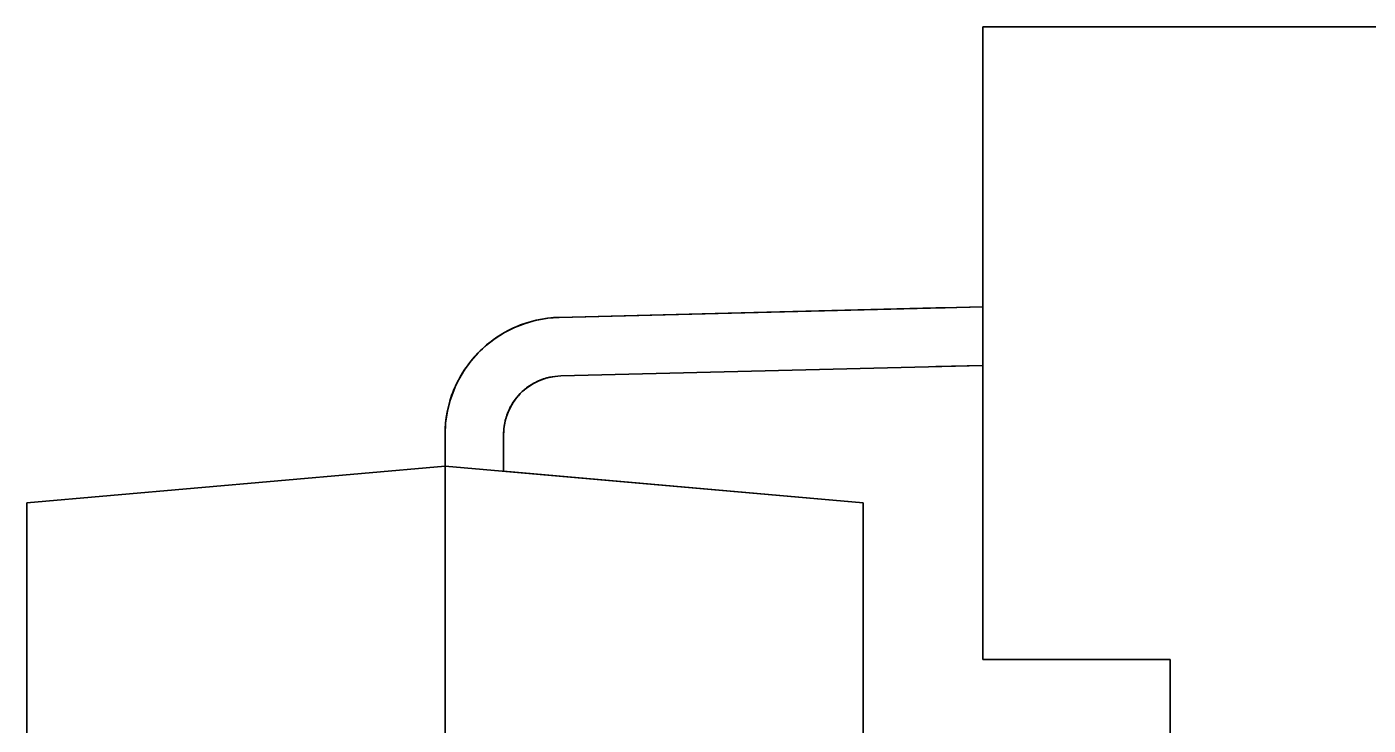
# Model space of a CAD drawing. Extents: x 146 to 1134, y 78 to 926.
# Drawn here: x 252.14 to 257.86, y 336.79 to 339.77 of the extents above; entities that cross this region are included whole.
import ezdxf

# ---------------------------------------------------------------- set-up
doc = ezdxf.new("R2010")
doc.units = 0

msp = doc.modelspace()

# ---------------------------------------------------------------- linework, layer by layer
at = {"color": 7, "lineweight": 35, "ltscale": 0.0675}
for p, q in [((256.2164, 339.7702), (256.2164, 337.0702)), ((256.2164, 337.0702), (256.2164, 339.7702))]:
    msp.add_line(p, q, dxfattribs=at)
at = {"color": 7, "lineweight": 35, "ltscale": 0.07}
for p, q in [((259.0164, 339.7702), (256.2164, 339.7702)), ((256.2164, 339.7702), (259.0164, 339.7702)), ((256.2164, 339.7702), (259.0164, 339.7702))]:
    msp.add_line(p, q, dxfattribs=at)
at = {"color": 7, "lineweight": 35, "ltscale": 0.029868}
msp.add_line((256.2164, 338.5755), (256.2164, 339.7702), dxfattribs=at)
at = {"color": 7, "lineweight": 35, "ltscale": 0.020111}
for p, q in [((256.2164, 338.5757), (256.2164, 339.3802)), ((256.2164, 338.5757), (256.2164, 339.3802)), ((256.2164, 338.5757), (256.2164, 339.3802)), ((256.2164, 338.5757), (256.2164, 339.3802)), ((256.2164, 338.5757), (256.2164, 339.3802)), ((256.2164, 338.5757), (256.2164, 339.3802)), ((256.2164, 338.5757), (256.2164, 339.3802)), ((256.2164, 338.5757), (256.2164, 339.3802)), ((256.2164, 338.5757), (256.2164, 339.3802)), ((256.2164, 338.5757), (256.2164, 339.3802)), ((256.2164, 338.5757), (256.2164, 339.3802)), ((256.2164, 338.5757), (256.2164, 339.3802)), ((256.2164, 338.5757), (256.2164, 339.3802)), ((256.2164, 338.5757), (256.2164, 339.3802)), ((256.2164, 339.3802), (256.2164, 338.5757)), ((256.2164, 339.3802), (256.2164, 338.5757)), ((256.2164, 339.3802), (256.2164, 338.5757)), ((256.2164, 339.3802), (256.2164, 338.5757)), ((256.2164, 339.3802), (256.2164, 338.5757)), ((256.2164, 339.3802), (256.2164, 338.5757)), ((256.2164, 339.3802), (256.2164, 338.5757)), ((256.2164, 339.3802), (256.2164, 338.5757)), ((256.2164, 339.3802), (256.2164, 338.5757)), ((256.2164, 338.5757), (256.2164, 339.3802)), ((256.2164, 339.3802), (256.2164, 338.5757)), ((256.2164, 338.5757), (256.2164, 339.3802)), ((256.2164, 339.3802), (256.2164, 338.5757)), ((256.2164, 338.5757), (256.2164, 339.3802)), ((256.2164, 339.3802), (256.2164, 338.5757)), ((256.2164, 338.5757), (256.2164, 339.3802)), ((256.2164, 339.3802), (256.2164, 338.5757)), ((256.2164, 338.5757), (256.2164, 339.3802)), ((256.2164, 339.3802), (256.2164, 338.5757)), ((256.2164, 338.5757), (256.2164, 339.3802)), ((256.2164, 339.3802), (256.2164, 338.5757)), ((256.2164, 338.5757), (256.2164, 339.3802)), ((256.2164, 339.3802), (256.2164, 338.5757)), ((256.2164, 338.5757), (256.2164, 339.3802)), ((256.2164, 339.3802), (256.2164, 338.5757)), ((256.2164, 338.5757), (256.2164, 339.3802)), ((256.2164, 339.3802), (256.2164, 338.5757)), ((256.2164, 338.5757), (256.2164, 339.3802)), ((256.2164, 338.5757), (256.2164, 339.3802)), ((256.2164, 338.5757), (256.2164, 339.3802)), ((256.2164, 338.5757), (256.2164, 339.3802)), ((256.2164, 338.5757), (256.2164, 339.3802))]:
    msp.add_line(p, q, dxfattribs=at)
at = {"color": 7, "lineweight": 35, "ltscale": 0.0425}
msp.add_line((256.2164, 339.3802), (256.2164, 337.6802), dxfattribs=at)
msp.add_line((256.2164, 339.3802), (256.2164, 337.6802), dxfattribs=at)
at = {"color": 7, "lineweight": 35, "ltscale": 0.020112}
msp.add_line((256.2164, 339.3802), (256.2164, 338.5757), dxfattribs=at)
msp.add_line((256.2164, 339.3802), (256.2164, 338.5757), dxfattribs=at)
msp.add_line((256.2164, 339.3802), (256.2164, 338.5757), dxfattribs=at)
msp.add_line((256.2164, 339.3802), (256.2164, 338.5757), dxfattribs=at)
msp.add_line((256.2164, 339.3802), (256.2164, 338.5757), dxfattribs=at)
msp.add_line((256.2164, 339.3802), (256.2164, 338.5757), dxfattribs=at)
msp.add_line((256.2164, 339.3802), (256.2164, 338.5757), dxfattribs=at)
msp.add_line((256.2164, 339.3802), (256.2164, 338.5757), dxfattribs=at)
at = {"color": 7, "lineweight": 35, "ltscale": 0.001618}
msp.add_line((256.2164, 339.3155), (256.2164, 339.3802), dxfattribs=at)
at = {"color": 7, "lineweight": 35, "ltscale": 0.004606}
msp.add_line((256.2164, 339.1312), (256.2164, 339.3155), dxfattribs=at)
at = {"color": 7, "lineweight": 35, "ltscale": 0.015111}
for p, q in [((256.2164, 338.5757), (256.2164, 339.1802)), ((256.2164, 338.5757), (256.2164, 339.1802)), ((256.2164, 339.1802), (256.2164, 338.5757)), ((256.2164, 338.5757), (256.2164, 339.1802)), ((256.2164, 338.5757), (256.2164, 339.1802)), ((256.2164, 338.5757), (256.2164, 339.1802)), ((256.2164, 338.5757), (256.2164, 339.1802)), ((256.2164, 338.5757), (256.2164, 339.1802)), ((256.2164, 338.5757), (256.2164, 339.1802)), ((256.2164, 338.5757), (256.2164, 339.1802)), ((256.2164, 338.5757), (256.2164, 339.1802)), ((256.2164, 338.5757), (256.2164, 339.1802)), ((256.2164, 338.5757), (256.2164, 339.1802)), ((256.2164, 338.5757), (256.2164, 339.1802)), ((256.2164, 338.5757), (256.2164, 339.1802))]:
    msp.add_line(p, q, dxfattribs=at)
at = {"color": 7, "lineweight": 35, "ltscale": 0.0325}
msp.add_line((256.2164, 339.1802), (256.2164, 337.8802), dxfattribs=at)
at = {"color": 7, "lineweight": 35, "ltscale": 0.015112}
msp.add_line((256.2164, 339.1802), (256.2164, 338.5757), dxfattribs=at)
msp.add_line((256.2164, 339.1802), (256.2164, 338.5757), dxfattribs=at)
msp.add_line((256.2164, 339.1802), (256.2164, 338.5757), dxfattribs=at)
msp.add_line((256.2164, 339.1802), (256.2164, 338.5757), dxfattribs=at)
msp.add_line((256.2164, 339.1802), (256.2164, 338.5757), dxfattribs=at)
msp.add_line((256.2164, 339.1802), (256.2164, 338.5757), dxfattribs=at)
msp.add_line((256.2164, 339.1802), (256.2164, 338.5757), dxfattribs=at)
msp.add_line((256.2164, 339.1802), (256.2164, 338.5757), dxfattribs=at)
msp.add_line((256.2164, 339.1802), (256.2164, 338.5757), dxfattribs=at)
msp.add_line((256.2164, 339.1802), (256.2164, 338.5757), dxfattribs=at)
msp.add_line((256.2164, 339.1802), (256.2164, 338.5757), dxfattribs=at)
msp.add_line((256.2164, 339.1802), (256.2164, 338.5757), dxfattribs=at)
at = {"color": 7, "lineweight": 35, "ltscale": 0.006894}
for p, q in [((256.2164, 338.8555), (256.2164, 339.1312)), ((256.2164, 337.9291), (256.2164, 338.2049))]:
    msp.add_line(p, q, dxfattribs=at)
at = {"color": 7, "lineweight": 35, "ltscale": 0.008132}
for p, q in [((256.2164, 338.5302), (256.2164, 338.8555)), ((256.2164, 338.2049), (256.2164, 338.5302))]:
    msp.add_line(p, q, dxfattribs=at)
at = {"color": 7, "lineweight": 35, "ltscale": 0.045282}
msp.add_line((254.4089, 338.5302), (256.2196, 338.5756), dxfattribs=at)
at = {"color": 7, "lineweight": 35, "ltscale": 0.045202}
msp.add_line((254.4089, 338.5302), (256.2164, 338.5755), dxfattribs=at)
msp.add_line((254.4089, 338.5302), (256.2164, 338.5755), dxfattribs=at)
at = {"color": 7, "lineweight": 35, "ltscale": 0.040201}
for p, q in [((254.4089, 338.5302), (256.0164, 338.5705)), ((254.4089, 338.5302), (256.0164, 338.5705)), ((256.0164, 338.5705), (254.4089, 338.5302)), ((254.4089, 338.5302), (256.0164, 338.5705)), ((256.0164, 338.5705), (254.4089, 338.5302)), ((254.4089, 338.5302), (256.0164, 338.5705)), ((256.0164, 338.5705), (254.4089, 338.5302)), ((254.4089, 338.5302), (256.0164, 338.5705)), ((256.0164, 338.5705), (254.4089, 338.5302)), ((256.0164, 338.5705), (254.4089, 338.5302)), ((256.0164, 338.5705), (254.4089, 338.5302)), ((254.4089, 338.5302), (256.0164, 338.5705)), ((256.0164, 338.5705), (254.4089, 338.5302)), ((254.4089, 338.5302), (256.0164, 338.5705)), ((256.0164, 338.5705), (254.4089, 338.5302)), ((254.4089, 338.5302), (256.0164, 338.5705)), ((256.0164, 338.5705), (254.4089, 338.5302)), ((254.4089, 338.5302), (256.0164, 338.5705)), ((254.4089, 338.5302), (256.0164, 338.5705)), ((256.0164, 338.5705), (254.4089, 338.5302)), ((256.0164, 338.5705), (254.4089, 338.5302)), ((254.4089, 338.5302), (256.0164, 338.5705)), ((256.0164, 338.5705), (254.4089, 338.5302)), ((254.4089, 338.5302), (256.0164, 338.5705)), ((254.4089, 338.5302), (256.0164, 338.5705)), ((256.0164, 338.5705), (254.4089, 338.5302))]:
    msp.add_line(p, q, dxfattribs=at)
at = {"color": 7, "lineweight": 35, "ltscale": 0.000998223}
msp.add_line((256.0564, 338.5714), (256.0164, 338.5705), dxfattribs=at)
at = {"color": 7, "lineweight": 35, "ltscale": 0.000956256}
msp.add_line((256.0547, 338.5714), (256.0164, 338.5705), dxfattribs=at)
at = {"color": 7, "lineweight": 35, "ltscale": 0.000981425}
msp.add_line((256.0164, 338.5705), (256.0557, 338.5714), dxfattribs=at)
at = {"color": 7, "lineweight": 35, "ltscale": 0.000912744}
msp.add_line((256.0529, 338.5714), (256.0164, 338.5705), dxfattribs=at)
at = {"color": 7, "lineweight": 35, "ltscale": 0.000938695}
msp.add_line((256.0164, 338.5705), (256.054, 338.5714), dxfattribs=at)
at = {"color": 7, "lineweight": 35, "ltscale": 0.000894439}
msp.add_line((256.0164, 338.5705), (256.0522, 338.5714), dxfattribs=at)
at = {"color": 7, "lineweight": 35, "ltscale": 0.000866962}
msp.add_line((256.0511, 338.5713), (256.0164, 338.5705), dxfattribs=at)
at = {"color": 7, "lineweight": 35, "ltscale": 0.000818874}
msp.add_line((256.0492, 338.5713), (256.0164, 338.5705), dxfattribs=at)
at = {"color": 7, "lineweight": 35, "ltscale": 0.000847113}
msp.add_line((256.0164, 338.5705), (256.0503, 338.5713), dxfattribs=at)
at = {"color": 7, "lineweight": 35, "ltscale": 0.000744854}
msp.add_line((256.0164, 338.5705), (256.0462, 338.5712), dxfattribs=at)
at = {"color": 7, "lineweight": 35, "ltscale": 0.000712039}
msp.add_line((256.0449, 338.5712), (256.0164, 338.5705), dxfattribs=at)
at = {"color": 7, "lineweight": 35, "ltscale": 0.000766991}
msp.add_line((256.0471, 338.5712), (256.0164, 338.5705), dxfattribs=at)
at = {"color": 7, "lineweight": 35, "ltscale": 0.0007975}
msp.add_line((256.0164, 338.5705), (256.0483, 338.5712), dxfattribs=at)
at = {"color": 7, "lineweight": 35, "ltscale": 0.000688376}
msp.add_line((256.0164, 338.5705), (256.044, 338.5711), dxfattribs=at)
at = {"color": 7, "lineweight": 35, "ltscale": 0.00065251}
msp.add_line((256.0425, 338.5711), (256.0164, 338.5705), dxfattribs=at)
at = {"color": 7, "lineweight": 35, "ltscale": 0.000626559}
msp.add_line((256.0164, 338.5705), (256.0415, 338.5711), dxfattribs=at)
at = {"color": 7, "lineweight": 35, "ltscale": 0.000558641}
msp.add_line((256.0164, 338.5705), (256.0388, 338.571), dxfattribs=at)
at = {"color": 7, "lineweight": 35, "ltscale": 0.000515147}
msp.add_line((256.037, 338.571), (256.0164, 338.5705), dxfattribs=at)
at = {"color": 7, "lineweight": 35, "ltscale": 0.000587642}
msp.add_line((256.0399, 338.571), (256.0164, 338.5705), dxfattribs=at)
at = {"color": 7, "lineweight": 35, "ltscale": 0.000393802}
msp.add_line((256.0164, 338.5705), (256.0322, 338.5709), dxfattribs=at)
at = {"color": 7, "lineweight": 35, "ltscale": 0.000482314}
msp.add_line((256.0164, 338.5705), (256.0357, 338.5709), dxfattribs=at)
at = {"color": 7, "lineweight": 35, "ltscale": 0.000431956}
msp.add_line((256.0337, 338.5709), (256.0164, 338.5705), dxfattribs=at)
at = {"color": 7, "lineweight": 35, "ltscale": 0.000332747}
msp.add_line((256.0298, 338.5708), (256.0164, 338.5705), dxfattribs=at)
at = {"color": 7, "lineweight": 35, "ltscale": 0.000283897}
msp.add_line((256.0164, 338.5705), (256.0278, 338.5707), dxfattribs=at)
at = {"color": 7, "lineweight": 35, "ltscale": 0.045045}
for p, q in [((256.2164, 338.3254), (254.4152, 338.2802)), ((254.4152, 338.2802), (256.2164, 338.3254))]:
    msp.add_line(p, q, dxfattribs=at)
at = {"color": 7, "lineweight": 35, "ltscale": 0.005001}
msp.add_line((256.2164, 338.3254), (256.0164, 338.3204), dxfattribs=at)
at = {"color": 7, "lineweight": 35, "ltscale": 0.03138}
msp.add_line((256.2164, 337.0702), (256.2164, 338.3254), dxfattribs=at)
at = {"color": 7, "lineweight": 35, "ltscale": 0.016109}
for p, q in [((256.2164, 337.6802), (256.2164, 338.3246)), ((256.2164, 337.6802), (256.2164, 338.3246)), ((256.2164, 337.6802), (256.2164, 338.3246)), ((256.2164, 337.6802), (256.2164, 338.3246)), ((256.2164, 337.6802), (256.2164, 338.3246)), ((256.2164, 337.6802), (256.2164, 338.3246)), ((256.2164, 337.6802), (256.2164, 338.3246)), ((256.2164, 337.6802), (256.2164, 338.3246)), ((256.2164, 337.6802), (256.2164, 338.3246)), ((256.2164, 337.6802), (256.2164, 338.3246)), ((256.2164, 337.6802), (256.2164, 338.3246)), ((256.2164, 337.6802), (256.2164, 338.3246)), ((256.2164, 337.6802), (256.2164, 338.3246)), ((256.2164, 337.6802), (256.2164, 338.3246)), ((256.2164, 338.3246), (256.2164, 337.6802)), ((256.2164, 338.3246), (256.2164, 337.6802)), ((256.2164, 338.3246), (256.2164, 337.6802)), ((256.2164, 338.3246), (256.2164, 337.6802)), ((256.2164, 338.3246), (256.2164, 337.6802)), ((256.2164, 338.3246), (256.2164, 337.6802)), ((256.2164, 338.3246), (256.2164, 337.6802)), ((256.2164, 338.3246), (256.2164, 337.6802)), ((256.2164, 338.3246), (256.2164, 337.6802)), ((256.2164, 338.3246), (256.2164, 337.6802)), ((256.2164, 338.3246), (256.2164, 337.6802)), ((256.2164, 338.3246), (256.2164, 337.6802)), ((256.2164, 337.6802), (256.2164, 338.3246)), ((256.2164, 338.3246), (256.2164, 337.6802)), ((256.2164, 337.6802), (256.2164, 338.3246)), ((256.2164, 338.3246), (256.2164, 337.6802)), ((256.2164, 337.6802), (256.2164, 338.3246)), ((256.2164, 338.3246), (256.2164, 337.6802)), ((256.2164, 337.6802), (256.2164, 338.3246)), ((256.2164, 338.3246), (256.2164, 337.6802)), ((256.2164, 337.6802), (256.2164, 338.3246)), ((256.2164, 338.3246), (256.2164, 337.6802)), ((256.2164, 337.6802), (256.2164, 338.3246)), ((256.2164, 338.3246), (256.2164, 337.6802)), ((256.2164, 337.6802), (256.2164, 338.3246)), ((256.2164, 338.3246), (256.2164, 337.6802)), ((256.2164, 337.6802), (256.2164, 338.3246)), ((256.2164, 338.3246), (256.2164, 337.6802)), ((256.2164, 337.6802), (256.2164, 338.3246)), ((256.2164, 338.3246), (256.2164, 337.6802)), ((256.2164, 337.6802), (256.2164, 338.3246)), ((256.2164, 338.3246), (256.2164, 337.6802)), ((256.2164, 337.6802), (256.2164, 338.3246)), ((256.2164, 338.3246), (256.2164, 337.6802)), ((256.2164, 337.6802), (256.2164, 338.3246)), ((256.2164, 338.3246), (256.2164, 337.6802)), ((256.2164, 337.6802), (256.2164, 338.3246)), ((256.2164, 337.6802), (256.2164, 338.3246)), ((256.2164, 338.3245), (256.2164, 337.6802)), ((256.2164, 338.3245), (256.2164, 337.6802))]:
    msp.add_line(p, q, dxfattribs=at)
at = {"color": 7, "lineweight": 35, "ltscale": 0.011108}
for p, q in [((256.2164, 337.8802), (256.2164, 338.3245)), ((256.2164, 337.8802), (256.2164, 338.3245)), ((256.2164, 338.3245), (256.2164, 337.8802)), ((256.2164, 337.8802), (256.2164, 338.3245)), ((256.2164, 338.3245), (256.2164, 337.8802)), ((256.2164, 337.8802), (256.2164, 338.3245)), ((256.2164, 338.3245), (256.2164, 337.8802)), ((256.2164, 337.8802), (256.2164, 338.3245)), ((256.2164, 338.3245), (256.2164, 337.8802)), ((256.2164, 337.8802), (256.2164, 338.3245)), ((256.2164, 338.3245), (256.2164, 337.8802)), ((256.2164, 337.8802), (256.2164, 338.3245)), ((256.2164, 338.3245), (256.2164, 337.8802)), ((256.2164, 337.8802), (256.2164, 338.3245)), ((256.2164, 338.3245), (256.2164, 337.8802)), ((256.2164, 337.8802), (256.2164, 338.3245)), ((256.2164, 338.3245), (256.2164, 337.8802)), ((256.2164, 337.8802), (256.2164, 338.3245)), ((256.2164, 338.3245), (256.2164, 337.8802)), ((256.2164, 337.8802), (256.2164, 338.3245)), ((256.2164, 338.3245), (256.2164, 337.8802)), ((256.2164, 337.8802), (256.2164, 338.3245)), ((256.2164, 338.3245), (256.2164, 337.8802)), ((256.2164, 337.8802), (256.2164, 338.3245)), ((256.2164, 338.3245), (256.2164, 337.8802)), ((256.2164, 337.8802), (256.2164, 338.3245)), ((256.2164, 338.3245), (256.2164, 337.8802))]:
    msp.add_line(p, q, dxfattribs=at)
at = {"color": 7, "lineweight": 35, "ltscale": 0.00338}
for p, q in [((253.9214, 337.8951), (253.9214, 338.0303)), ((253.9214, 337.8951), (253.9214, 338.0303)), ((253.9214, 337.8951), (253.9214, 338.0303)), ((253.9214, 338.0303), (253.9214, 337.8951)), ((253.9214, 337.8951), (253.9214, 338.0303)), ((253.9214, 338.0303), (253.9214, 337.8951)), ((253.9214, 337.8951), (253.9214, 338.0303)), ((253.9214, 338.0303), (253.9214, 337.8951)), ((253.9214, 337.8951), (253.9214, 338.0303)), ((253.9214, 338.0303), (253.9214, 337.8951))]:
    msp.add_line(p, q, dxfattribs=at)
at = {"color": 7, "lineweight": 35, "ltscale": 0.003379}
for p, q in [((253.9214, 337.8952), (253.9214, 338.0303)), ((253.9214, 337.8952), (253.9214, 338.0303)), ((253.9214, 338.0303), (253.9214, 337.8952)), ((253.9214, 338.0303), (253.9214, 337.8952)), ((253.9214, 337.8952), (253.9214, 338.0303)), ((253.9214, 338.0303), (253.9214, 337.8952)), ((253.9214, 337.8952), (253.9214, 338.0303)), ((253.9214, 338.0303), (253.9214, 337.8952)), ((253.9214, 337.8952), (253.9214, 338.0303)), ((253.9214, 338.0303), (253.9214, 337.8952)), ((253.9214, 337.8952), (253.9214, 338.0303)), ((253.9214, 337.8952), (253.9214, 338.0303)), ((253.9214, 338.0303), (253.9214, 337.8952)), ((253.9214, 338.0303), (253.9214, 337.8952)), ((253.9214, 337.8952), (253.9214, 338.0303)), ((253.9214, 338.0303), (253.9214, 337.8952)), ((253.9214, 337.8952), (253.9214, 338.0303)), ((253.9214, 337.8952), (253.9214, 338.0303)), ((253.9214, 338.0303), (253.9214, 337.8952))]:
    msp.add_line(p, q, dxfattribs=at)
at = {"color": 7, "lineweight": 35, "ltscale": 0.003926}
for p, q in [((254.1714, 338.0303), (254.1714, 337.8733)), ((254.1714, 337.8733), (254.1714, 338.0303))]:
    msp.add_line(p, q, dxfattribs=at)
at = {"color": 7, "lineweight": 35, "ltscale": 0.044796}
for p, q in [((253.9214, 337.8952), (252.1364, 337.739)), ((253.9214, 337.8952), (252.1364, 337.739)), ((252.1364, 337.739), (253.9214, 337.8952))]:
    msp.add_line(p, q, dxfattribs=at)
at = {"color": 7, "lineweight": 35, "ltscale": 0.044795}
for p, q in [((255.7064, 337.739), (253.9214, 337.8952)), ((253.9214, 337.8952), (255.7064, 337.739))]:
    msp.add_line(p, q, dxfattribs=at)
at = {"color": 7, "lineweight": 35, "ltscale": 0.15875}
for p, q in [((253.9214, 331.5452), (253.9214, 337.8952)), ((253.9214, 337.8952), (253.9214, 331.5452))]:
    msp.add_line(p, q, dxfattribs=at)
at = {"color": 7, "lineweight": 35, "ltscale": 0.004607}
msp.add_line((256.2164, 337.7449), (256.2164, 337.9291), dxfattribs=at)
at = {"color": 7, "lineweight": 35, "ltscale": 0.038521}
msp.add_line((255.7064, 337.739), (254.1714, 337.8733), dxfattribs=at)
at = {"color": 7, "lineweight": 35, "ltscale": 0.050471}
for p, q in [((252.1364, 337.739), (252.1364, 335.7202)), ((252.1364, 335.7202), (252.1364, 337.739))]:
    msp.add_line(p, q, dxfattribs=at)
at = {"color": 7, "lineweight": 35, "ltscale": 0.150941}
for p, q in [((252.1364, 337.739), (252.1364, 331.7014)), ((255.7064, 331.7014), (255.7064, 337.739)), ((255.7064, 337.739), (255.7064, 331.7014))]:
    msp.add_line(p, q, dxfattribs=at)
at = {"color": 7, "lineweight": 35, "ltscale": 0.001617}
msp.add_line((256.2164, 337.6802), (256.2164, 337.7449), dxfattribs=at)
at = {"color": 7, "lineweight": 35, "ltscale": 0.02}
for p, q in [((256.2164, 337.0702), (257.0164, 337.0702)), ((257.0164, 337.0702), (256.2164, 337.0702))]:
    msp.add_line(p, q, dxfattribs=at)
at = {"color": 7, "lineweight": 35, "ltscale": 0.0275}
for p, q in [((257.0164, 337.0702), (257.0164, 335.9702)), ((257.0164, 335.9702), (257.0164, 337.0702))]:
    msp.add_line(p, q, dxfattribs=at)
at = {"color": 7, "lineweight": 35, "ltscale": 0.1175}
for p, q in [((257.0164, 332.3702), (257.0164, 337.0702)), ((257.0164, 332.3702), (257.0164, 337.0702)), ((257.0164, 337.0702), (257.0164, 332.3702)), ((257.0164, 332.3702), (257.0164, 337.0702)), ((257.0164, 337.0702), (257.0164, 332.3702))]:
    msp.add_line(p, q, dxfattribs=at)
at = {"color": 7, "lineweight": 35, "ltscale": 0.025}
for p, q in [((252.1364, 335.9702), (252.1364, 336.9702)), ((252.1364, 336.9702), (252.1364, 335.9702))]:
    msp.add_line(p, q, dxfattribs=at)
at = {"color": 7, "lineweight": 35}
for centre, radius, start, end in [((254.4214, 338.0303), 0.5, 91.4357, 180), ((254.4204, 338.035), 0.4953, 91.3303, 113.6822), ((254.4204, 338.035), 0.4953, 91.3303, 113.6822), ((254.4204, 338.035), 0.4953, 91.3303, 113.6822), ((254.4204, 338.035), 0.4953, 91.3303, 113.6822), ((254.4204, 338.035), 0.4953, 91.3303, 113.6822), ((254.4204, 338.035), 0.4953, 91.3303, 113.6822), ((254.4204, 338.035), 0.4953, 91.3303, 113.6822), ((254.4204, 338.035), 0.4953, 91.3303, 113.6822), ((254.4204, 338.035), 0.4953, 91.3303, 113.6822), ((254.4204, 338.035), 0.4953, 91.3303, 113.6822), ((254.4204, 338.035), 0.4953, 91.3303, 113.6822), ((254.4204, 338.035), 0.4953, 91.3303, 113.6822), ((254.4204, 338.035), 0.4953, 91.3303, 113.6822), ((254.4204, 338.035), 0.4953, 91.3303, 113.6822), ((254.4204, 338.035), 0.4953, 91.3303, 113.6822), ((254.4204, 338.035), 0.4953, 91.3303, 113.6822), ((254.4204, 338.035), 0.4953, 91.3303, 113.6822), ((254.4204, 338.035), 0.4953, 91.3303, 113.6822), ((254.4204, 338.035), 0.4953, 91.3303, 113.6822), ((254.4204, 338.035), 0.4953, 91.3303, 113.6822), ((254.4204, 338.035), 0.4953, 91.3303, 113.6822), ((254.4204, 338.035), 0.4953, 91.3303, 113.6822), ((254.4204, 338.035), 0.4953, 91.3303, 113.6822), ((254.4204, 338.035), 0.4953, 91.3303, 113.6822), ((254.4204, 338.035), 0.4953, 91.3303, 113.6822), ((254.4204, 338.035), 0.4953, 91.3303, 113.6822), ((254.4204, 338.035), 0.4953, 91.3303, 113.6822), ((254.4204, 338.035), 0.4953, 91.3303, 113.6822), ((254.4187, 338.0342), 0.4953, 113.4713, 135.8233), ((254.4189, 338.034), 0.4956, 113.4771, 135.8175), ((254.4189, 338.034), 0.4956, 113.4771, 135.8175), ((254.4187, 338.0342), 0.4953, 113.4713, 135.8233), ((254.4189, 338.034), 0.4956, 113.4771, 135.8175), ((254.4187, 338.0342), 0.4953, 113.4713, 135.8233), ((254.4189, 338.034), 0.4956, 113.4771, 135.8175), ((254.4187, 338.0342), 0.4953, 113.4713, 135.8233), ((254.4189, 338.034), 0.4956, 113.4771, 135.8175), ((254.4187, 338.0342), 0.4953, 113.4713, 135.8233), ((254.4187, 338.0342), 0.4953, 113.4713, 135.8233), ((254.4187, 338.0342), 0.4953, 113.4713, 135.8233), ((254.4187, 338.0342), 0.4953, 113.4713, 135.8233), ((254.4189, 338.034), 0.4956, 113.4771, 135.8175), ((254.4187, 338.0342), 0.4953, 113.4713, 135.8233), ((254.4189, 338.034), 0.4956, 113.4771, 135.8175), ((254.4187, 338.0342), 0.4953, 113.4713, 135.8233), ((254.4189, 338.034), 0.4956, 113.4771, 135.8175), ((254.4187, 338.0342), 0.4953, 113.4713, 135.8233), ((254.4189, 338.034), 0.4956, 113.4771, 135.8175), ((254.4189, 338.034), 0.4956, 113.4771, 135.8175), ((254.4187, 338.0342), 0.4953, 113.4713, 135.8233), ((254.4187, 338.0342), 0.4953, 113.4713, 135.8233), ((254.4187, 338.0342), 0.4953, 113.4713, 135.8233), ((254.4187, 338.0342), 0.4953, 113.4713, 135.8233), ((254.4189, 338.034), 0.4956, 113.4771, 135.8175), ((254.4187, 338.0342), 0.4953, 113.4713, 135.8233), ((254.4187, 338.0342), 0.4953, 113.4713, 135.8233), ((254.4175, 338.0329), 0.4953, 135.6124, 157.9643), ((254.4175, 338.0329), 0.4953, 135.6124, 157.9643), ((254.4175, 338.0329), 0.4953, 135.6124, 157.9643), ((254.4175, 338.0329), 0.4953, 135.6124, 157.9643), ((254.4175, 338.0329), 0.4953, 135.6124, 157.9643), ((254.4175, 338.0329), 0.4953, 135.6124, 157.9643), ((254.4175, 338.0329), 0.4953, 135.6124, 157.9643), ((254.4175, 338.0329), 0.4953, 135.6124, 157.9643), ((254.4175, 338.0329), 0.4953, 135.6124, 157.9643), ((254.4175, 338.0329), 0.4953, 135.6124, 157.9643), ((254.4175, 338.0329), 0.4953, 135.6124, 157.9643), ((254.4175, 338.0329), 0.4953, 135.6124, 157.9643), ((254.4175, 338.0329), 0.4953, 135.6124, 157.9643), ((254.4177, 338.0328), 0.4956, 135.6181, 157.9586), ((254.4175, 338.0329), 0.4953, 135.6124, 157.9643), ((254.4177, 338.0328), 0.4956, 135.6181, 157.9586), ((254.4175, 338.0329), 0.4953, 135.6124, 157.9643), ((254.4177, 338.0328), 0.4956, 135.6181, 157.9586), ((254.4175, 338.0329), 0.4953, 135.6124, 157.9643), ((254.4177, 338.0328), 0.4956, 135.6181, 157.9586), ((254.4175, 338.0329), 0.4953, 135.6124, 157.9643), ((254.4175, 338.0329), 0.4953, 135.6124, 157.9643), ((254.4177, 338.0328), 0.4956, 135.6181, 157.9586), ((254.4175, 338.0329), 0.4953, 135.6124, 157.9643), ((254.4177, 338.0328), 0.4956, 135.6181, 157.9586), ((254.4175, 338.0329), 0.4953, 135.6124, 157.9643), ((254.4175, 338.0329), 0.4953, 135.6124, 157.9643), ((254.4175, 338.0329), 0.4953, 135.6124, 157.9643), ((254.4214, 338.0303), 0.25, 91.4357, 180), ((254.4201, 338.0323), 0.2477, 113.4713, 135.8233), ((254.4201, 338.0323), 0.2477, 113.4713, 135.8232), ((254.4209, 338.0327), 0.2477, 91.3303, 113.6822), ((254.4168, 338.0312), 0.4953, 157.7535, 180.1054), ((254.4168, 338.0312), 0.4953, 157.7535, 180.1054), ((254.4168, 338.0312), 0.4953, 157.7535, 180.1054), ((254.4168, 338.0312), 0.4953, 157.7535, 180.1054), ((254.4168, 338.0312), 0.4953, 157.7535, 180.1054), ((254.4168, 338.0312), 0.4953, 157.7535, 180.1054), ((254.4168, 338.0312), 0.4953, 157.7535, 180.1054), ((254.4168, 338.0312), 0.4953, 157.7535, 180.1054), ((254.4168, 338.0312), 0.4953, 157.7535, 180.1054), ((254.4168, 338.0312), 0.4953, 157.7535, 180.1054), ((254.4168, 338.0312), 0.4953, 157.7535, 180.1054), ((254.4168, 338.0312), 0.4953, 157.7535, 180.1054), ((254.4168, 338.0312), 0.4953, 157.7535, 180.1054), ((254.4168, 338.0312), 0.4953, 157.7535, 180.1054), ((254.4168, 338.0312), 0.4953, 157.7535, 180.1054), ((254.4168, 338.0312), 0.4953, 157.7535, 180.1054), ((254.4168, 338.0312), 0.4953, 157.7535, 180.1054), ((254.4168, 338.0312), 0.4953, 157.7535, 180.1054), ((254.4168, 338.0312), 0.4953, 157.7535, 180.1054), ((254.4168, 338.0312), 0.4953, 157.7535, 180.1054), ((254.4168, 338.0312), 0.4953, 157.7535, 180.1054), ((254.4168, 338.0312), 0.4953, 157.7535, 180.1054), ((254.4168, 338.0312), 0.4953, 157.7535, 180.1054), ((254.417, 338.0312), 0.4956, 157.7592, 180.0997), ((254.417, 338.0312), 0.4956, 157.7592, 180.0997), ((254.417, 338.0312), 0.4956, 157.7592, 180.0997), ((254.417, 338.0312), 0.4956, 157.7592, 180.0997), ((254.417, 338.0312), 0.4956, 157.7592, 180.0997), ((254.4196, 338.0316), 0.2478, 135.6181, 157.9586), ((254.4194, 338.0316), 0.2477, 135.6124, 157.9643), ((254.4191, 338.0308), 0.2477, 157.7535, 180.1054), ((254.4191, 338.0308), 0.2477, 157.7535, 180.1054)]:
    msp.add_arc(centre, radius, start, end, dxfattribs=at)

doc.saveas('drawing.dxf')
